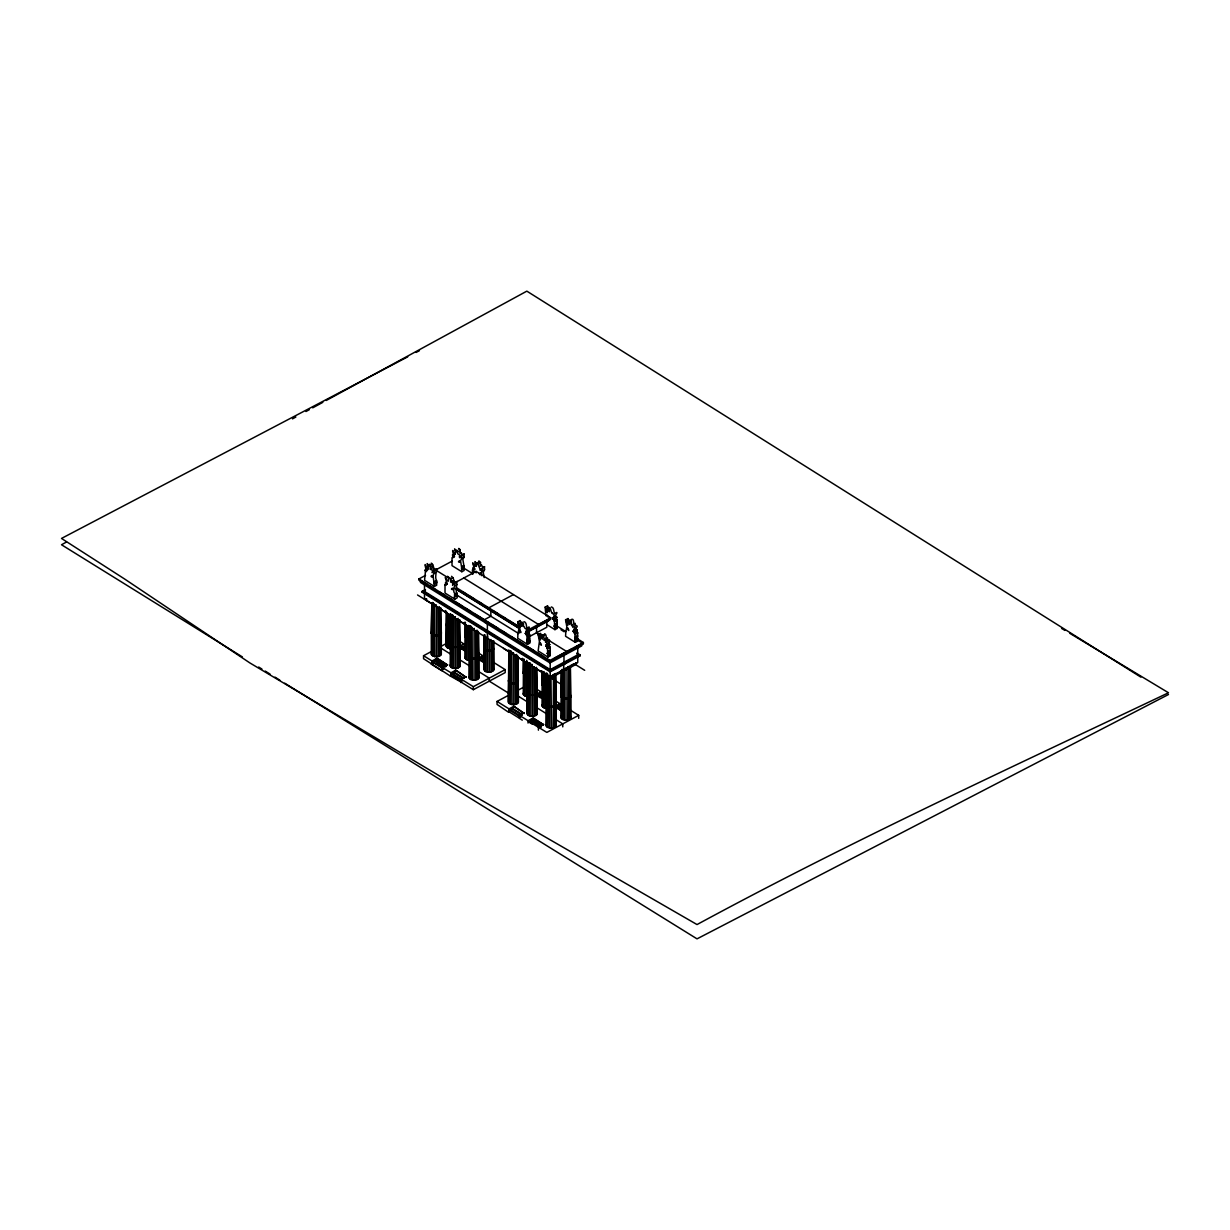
<?xml version="1.0" encoding="UTF-8"?>
<svg xmlns="http://www.w3.org/2000/svg" width="1230" height="1230" viewBox="0 0 1230 1230"><rect width="100%" height="100%" fill="white"/><g stroke="black" fill="none" stroke-linecap="round" stroke-linejoin="round"><path stroke-width="1.5" d="M449.949 614.37L449.888 648.687A2.645 1.522 0 0 1 451.21 648.687M468.815 626.101L468.753 660.418A2.645 1.522 0 0 0 467.154 659.987A2.645 1.522 0 0 0 465.909 659.265A2.645 1.522 0 0 0 465.155 658.342A2.645 1.522 0 0 0 465.002 657.327A2.645 1.522 0 0 0 465.463 656.343L465.555 629.683M487.649 635.91L487.572 672.134A2.645 1.522 0 0 1 489.325 672.21A2.645 1.522 0 0 1 491.031 671.949A2.645 1.522 0 0 1 492.477 671.365A2.645 1.522 0 0 1 493.491 670.535A2.645 1.522 0 0 1 493.953 669.551L493.814 640.984M511.865 652.146L512.049 704.59A2.645 1.522 0 0 1 513.802 704.667A2.645 1.522 0 0 1 515.508 704.406A2.645 1.522 0 0 1 516.954 703.821A2.645 1.522 0 0 1 517.968 702.991A2.645 1.522 0 0 1 518.414 702.007L517.968 656.559M527.347 662.186A2.737 1.584 0 0 1 527.47 662.555L531.022 664.938L530.883 716.291A2.645 1.522 0 0 1 532.636 716.383A2.645 1.522 0 0 1 534.343 716.121A2.645 1.522 0 0 1 535.773 715.537A2.645 1.522 0 0 1 536.787 714.707A2.645 1.522 0 0 1 537.249 713.723L537.095 691.644A2.645 1.522 0 0 0 537.249 692.659A2.645 1.522 0 0 0 536.787 693.643L536.787 714.707M450.764 614.662A2.737 1.584 0 0 0 450.226 614.447L453.685 616.983L453.501 668.336A2.645 1.522 0 0 1 455.238 668.49A2.645 1.522 0 0 1 456.976 668.305A2.645 1.522 0 0 1 458.483 667.782A2.645 1.522 0 0 1 459.605 666.998A2.645 1.522 0 0 1 460.189 666.03L460.158 643.951A2.645 1.522 0 0 1 459.543 642.998L459.605 666.998M526.655 660.341L526.578 696.549A2.645 1.522 0 0 1 528.316 696.703M545.474 673.932L545.397 708.249A2.645 1.522 0 0 1 546.72 708.311M564.232 668.52L564.263 719.981A2.645 1.522 0 0 1 566 720.15A2.645 1.522 0 0 1 567.737 719.965A2.645 1.522 0 0 1 569.244 719.442A2.645 1.522 0 0 1 570.366 718.643A2.645 1.522 0 0 1 570.951 717.69L570.92 695.611A2.645 1.522 0 0 1 570.305 694.658L570.305 715.722A2.645 1.522 0 0 0 570.92 716.675A2.645 1.522 0 0 0 570.951 717.69M547.488 616.768L546.704 614.954L548.595 616.891M448.427 613.955L448.289 648.256A2.645 1.522 0 0 1 449.888 648.687M467.292 625.686L467.154 659.987M486.111 637.401L485.973 671.703A2.645 1.522 0 0 1 487.572 672.134M510.619 650.931L510.45 704.16A2.645 1.522 0 0 1 512.049 704.59M520.152 632.374L517.861 633.665L518.983 628.807L517.738 621.75L519.936 627.331L519.368 623.871L520.721 625.47L521.013 623.795L521.889 626.454L521.858 622.134L523.457 623.241L523.488 626.055M529.592 662.786L529.284 715.86A2.645 1.522 0 0 1 530.883 716.291M550.225 647.226L547.381 648.564L546.858 647.211L549.072 645.765L550.225 647.226L550.225 655.821L547.934 657.051L538.14 650.962L539.401 641.507L538.14 634.449L540.354 640.015L539.785 636.571L541.123 638.17L541.431 636.494L542.307 639.154L542.276 634.818L543.829 635.787L544.075 640.307L545.198 639.031L545.582 642.26L548.011 640.938L547.427 637.786L546.858 639.4M546.351 639L546.182 637.97M545.905 673.533A2.737 1.584 0 0 1 546.335 674.286L548.457 676.285L548.134 727.591A2.645 1.522 0 0 1 549.733 728.022A2.645 1.522 0 0 1 551.486 728.114A2.645 1.522 0 0 1 553.192 727.852A2.645 1.522 0 0 1 554.638 727.268A2.645 1.522 0 0 1 555.653 726.438A2.645 1.522 0 0 1 556.114 725.454L555.56 674.378M433.329 602.885L433.098 656.097A2.645 1.522 0 0 1 434.636 656.605A2.645 1.522 0 0 1 436.373 656.759A2.645 1.522 0 0 1 438.111 656.574A2.645 1.522 0 0 1 439.633 656.051A2.645 1.522 0 0 1 440.74 655.267A2.645 1.522 0 0 1 441.324 654.298L441.309 632.22A2.645 1.522 0 0 0 441.324 633.235A2.645 1.522 0 0 0 440.74 634.203A2.645 1.522 0 0 0 439.633 634.988A2.645 1.522 0 0 0 438.111 635.51A2.645 1.522 0 0 0 436.373 635.695A2.645 1.522 0 0 0 434.636 635.541A2.645 1.522 0 0 0 433.098 635.034A2.645 1.522 0 0 0 431.945 634.265A2.645 1.522 0 0 0 431.33 633.312A2.645 1.522 0 0 0 431.3 632.297L431.807 604.238M452.317 614.769L451.964 667.829A2.645 1.522 0 0 1 453.501 668.336M471.013 626.331L470.798 679.544A2.645 1.522 0 0 1 472.335 680.036A2.645 1.522 0 0 1 474.073 680.205A2.645 1.522 0 0 1 475.795 680.021A2.645 1.522 0 0 1 477.317 679.498A2.645 1.522 0 0 1 478.439 678.714A2.645 1.522 0 0 1 479.008 677.745L478.993 655.667A2.645 1.522 0 0 1 478.362 654.714L478.439 678.714M525.179 661.755L525.026 696.042A2.645 1.522 0 0 1 526.578 696.549M527.116 641.199L529.7 640.092L529.807 643.136L527.516 644.351C525.364 639.646 530.822 638.77 529.346 634.926C529.438 632.512 527.009 633.312 525.471 633.619C526.04 632.358 526.317 629.499 527.27 628.515C523.688 629.699 525.502 626.531 523.611 626.608M529.5 640.03L529.592 638.616M544.044 671.58L543.86 707.757A2.645 1.522 0 0 1 545.397 708.249M550.225 647.856L547.473 648.856L547.934 657.051M554.638 626.547L557.052 625.332L557.236 628.422L554.945 629.652L554.315 626.024L557.236 623.994L557.236 619.828L555.991 617.706L556.775 617.153L552.762 618.813L556.775 617.352M557.052 625.332L557.021 623.918M563.048 670.073L562.725 719.489A2.645 1.522 0 0 1 564.263 719.981M577.654 632.528C571.243 636.633 576.978 628.207 577.654 633.158L574.902 634.142L575.363 642.352L577.654 641.122L577.531 638.093L575.271 639.369M574.948 639.2L577.47 638.032L577.654 633.158M447.105 623.687L447.013 625.593M536.295 693.505C534.681 695.919 526.148 695.457 528.316 691.183M555.653 726.438L555.407 674.517M447.243 613.278L447.043 647.534A2.645 1.522 0 0 1 448.289 648.256M459.728 619.643L460.189 644.966A2.645 1.522 0 0 0 459.605 645.935A2.645 1.522 0 0 0 458.483 646.719A2.645 1.522 0 0 0 456.976 647.241A2.645 1.522 0 0 0 455.238 647.426A2.645 1.522 0 0 0 453.501 647.272A2.645 1.522 0 0 0 451.964 646.765A2.645 1.522 0 0 0 450.81 645.996L451.287 615.846M466.093 625.009L465.909 659.265M469.752 643.598L470.029 626.808A2.737 1.584 0 0 1 470.367 627.023L472.797 628.668M484.958 634.834L484.728 670.98A2.645 1.522 0 0 1 485.973 671.703M509.651 650.439L509.205 703.437A2.645 1.522 0 0 1 510.45 704.16M524.118 659.142L523.888 695.273A2.645 1.522 0 0 1 525.026 696.042M546.72 687.247A2.645 1.522 0 0 0 545.397 687.186A2.645 1.522 0 0 0 543.86 686.694A2.645 1.522 0 0 0 542.707 685.925L542.83 671.811M547.35 673.871L546.889 726.884A2.645 1.522 0 0 1 548.134 727.591M562.018 669.381L561.572 718.72A2.645 1.522 0 0 1 562.725 719.489M431.33 633.312L431.868 603.269L436.112 605.329M446.536 612.386L446.29 646.611A2.645 1.522 0 0 1 447.043 647.534M446.29 646.611A2.645 1.522 0 0 0 446.136 645.596A2.645 1.522 0 0 0 446.598 644.612L446.782 612.356M450.81 645.996A2.645 1.522 0 0 0 450.18 645.043L450.78 614.247M470.506 639.446A2.645 1.522 0 0 0 468.753 639.354A2.645 1.522 0 0 0 467.154 638.923A2.645 1.522 0 0 0 465.909 638.201A2.645 1.522 0 0 0 465.155 637.278L465.417 622.242M478.578 632.282L479.008 656.682A2.645 1.522 0 0 0 478.439 657.65A2.645 1.522 0 0 0 477.317 658.434A2.645 1.522 0 0 0 475.795 658.957A2.645 1.522 0 0 0 474.073 659.142A2.645 1.522 0 0 0 472.335 658.973A2.645 1.522 0 0 0 470.798 658.481A2.645 1.522 0 0 0 469.645 657.712A2.645 1.522 0 0 0 469.014 656.759L469.553 626.716L469.645 678.776A2.645 1.522 0 0 1 470.798 679.544M484.22 635.833L483.99 670.058A2.645 1.522 0 0 1 484.728 670.98M484.42 639.538L484.482 635.802M509.036 651.208L508.451 702.515A2.645 1.522 0 0 1 509.205 703.437M509.005 664.523L509.235 651.47M528.316 675.639A2.645 1.522 0 0 0 526.578 675.485A2.645 1.522 0 0 0 525.026 674.978A2.645 1.522 0 0 0 523.888 674.209A2.645 1.522 0 0 0 523.257 673.256L523.488 660.11M528.054 663.17L527.593 712.232A2.645 1.522 0 0 1 527.132 713.216A2.645 1.522 0 0 1 527.286 714.23A2.645 1.522 0 0 1 528.039 715.153A2.645 1.522 0 0 1 529.284 715.86M542.707 685.925A2.645 1.522 0 0 0 542.092 684.972L542.322 671.826M555.453 675.332L555.96 703.376A2.645 1.522 0 0 0 556.114 704.39A2.645 1.522 0 0 0 555.653 705.374A2.645 1.522 0 0 0 554.638 706.205A2.645 1.522 0 0 0 553.192 706.789A2.645 1.522 0 0 0 551.486 707.05A2.645 1.522 0 0 0 549.733 706.958A2.645 1.522 0 0 0 548.134 706.527A2.645 1.522 0 0 0 546.889 705.82A2.645 1.522 0 0 0 546.151 704.898L546.72 672.887M570.382 665.676L570.951 696.626A2.645 1.522 0 0 0 570.366 697.595A2.645 1.522 0 0 0 569.244 698.379A2.645 1.522 0 0 0 567.737 698.901A2.645 1.522 0 0 0 566 699.086A2.645 1.522 0 0 0 564.263 698.917A2.645 1.522 0 0 0 562.725 698.425A2.645 1.522 0 0 0 561.572 697.656A2.645 1.522 0 0 0 560.957 696.703L561.418 670.412M446.382 611.433L446.136 645.596M450.703 614.093L450.18 666.107A2.645 1.522 0 0 1 450.81 667.06A2.645 1.522 0 0 1 451.964 667.829M465.248 623.164L465.155 658.342M469.645 678.776A2.645 1.522 0 0 0 469.014 677.822L469.537 625.809M483.836 669.043L484.066 634.865M508.451 702.515A2.645 1.522 0 0 0 508.298 701.5L508.851 650.47M523.888 695.273A2.645 1.522 0 0 0 523.257 694.32L523.473 659.142M542.276 672.733L542.092 706.035A2.645 1.522 0 0 1 542.707 706.989A2.645 1.522 0 0 1 543.86 707.757M546.689 673.779L546.151 725.961A2.645 1.522 0 0 1 546.889 726.884M561.372 671.365L560.957 717.766A2.645 1.522 0 0 1 561.572 718.72M523.965 621.627C526.886 622.288 526.025 626.393 527.101 627.961M544.383 635.357C544.798 631.436 546.72 636.51 546.182 637.524M551.394 606.928C554.315 607.543 553.454 611.694 554.53 613.263M565.892 631.636L566.83 626.808L565.569 619.751L567.783 625.317L567.199 621.873L568.552 623.472L568.86 621.78L569.736 624.456L569.705 620.12L571.258 621.088L571.612 625.747L572.719 624.486L572.826 627.408L574.21 625.932L575.117 626.516L573.18 631.513L577.193 630.052L573.764 631.79M528.654 633.066L529.331 631.805L525.471 633.619M548.503 644.428C550.748 645.504 547.734 646.042 545.889 646.319C547.904 646.319 551.655 638.016 548.196 640.246M529.807 634.526C527.163 638.37 524.303 633.112 528.546 632.789M528.931 631.79C525.733 634.311 531.791 623.564 527.732 628.053M557.236 619.828C551.947 624.825 555.391 616.199 553.346 619.09M555.56 616.245C547.181 625.24 561.71 608.742 555.16 613.355M573.703 630.206C581.129 623.918 574.333 627.239 575.01 623.272C572.673 626.87 574.81 618.429 571.827 619.228M541.646 636.617L540.647 633.342L538.14 634.449M548.657 609.219L547.658 605.944L545.151 607.051L545.889 615.707M569.075 621.919L568.076 618.644L565.569 619.751M456.976 593.367C454.777 591.522 458.175 580.791 456.115 582.374M481.499 575.655C480.715 574.471 483.144 566.83 481.853 568.783C480.991 568.552 479.27 572.534 480.53 569.167C479.3 570.028 476.979 557.513 476.471 565.047M545.582 642.26C550.133 636.679 543.23 649.317 548.641 644.028M573.195 631.174L575.978 628.807M547.673 652.761L550.01 651.316M517.922 633.619L517.738 638.262L527.516 644.351M479.362 562.74L478.839 560.957L480.5 562.202L480.361 566.215L481.376 564.708L482.913 567.768M425.472 589.57L422.136 591.353L550.133 670.965L550.225 662.401M436.512 581.021L436.681 585.203L434.39 586.433L434.082 582.144L436.558 580.868L434.19 581.544L433.606 580.114L433.129 575.394L434.39 572.888M454.685 594.89L456.96 593.152C452.609 595.72 453.501 587.679 454.808 585.572M461.65 566.861L463.987 565.969L461.496 567.614L461.819 571.735L464.11 570.505L463.971 565.662L461.496 566.707L460.558 560.849L461.711 558.405L464.11 557.175L464.11 553.992L462.88 555.237M459.144 645.612C457.16 647.979 450.518 647.58 450.872 643.936M477.947 657.481L477.901 654.883M569.905 667.275L570.366 718.643M569.905 697.272L566 698.763L561.664 696.78M435.451 569.936C438.264 566.815 434.082 577.224 436.481 580.314M484.512 648.902L485.189 649.732M509.036 681.205C510.296 684.787 519.86 683.496 517.123 679.36M547.35 675.639L546.643 674.071M546.673 704.805L546.689 703.76M555.422 703.452L555.407 704.513M529.315 632.159L525.917 633.788M568.445 667.244A2.737 1.584 0 0 0 567.983 667.506L567.737 719.965M469.629 656.528L472.505 658.68L477.717 657.589M523.872 673.041L525.379 674.732L528.3 675.332M464.11 556.959L462.849 559.481L463.895 565.631M484.512 569.659L483.267 572.334L484.174 577.593M553.485 675.393L553.192 727.852M434.498 568.937L435.066 569.413M460.681 553.7C459.912 550.41 463.249 555.022 461.927 555.345M455.392 582.651C452.948 580.499 454.608 579.176 451.564 576.286M432.345 631.651L432.391 633.942M440.617 633.327L440.033 634.142M543.107 683.311L543.153 685.587M492.185 649.917L486.142 650.224M554.638 727.268L554.253 675.993L555.114 674.732A2.737 1.584 0 0 0 553.915 675.101M569.69 666.921L568.89 668.151L569.244 719.442M528.177 631.559L525.348 633.173M528.254 630.652L525.856 632.159M573.81 629.868L576.163 628.561M553.377 617.737C555.591 612.371 552.824 615.415 552.239 612.678C551.64 615.83 549.195 600.302 549.318 611.756C547.719 608.189 546.627 608.143 547.365 612.632C546.212 610.956 546.197 608.85 545.29 607.128M439.387 634.603L436.373 635.387L432.668 634.203M556.36 617.091L555.053 617.583M459.482 645.058L459.451 643.874M570.243 666.721L570.32 665.845M570.243 696.718L570.213 695.534M551.701 676.669L555.145 675.255M554.93 705.344L551.44 706.743L547.288 705.466M483.544 567.676L484.512 566.692L484.512 569.874L482.237 571.104M569.967 666.568A2.737 1.584 0 0 1 570.966 666.03L568.89 668.151L564.447 668.628M476.487 565.508L476.302 566.4L475.18 563.709L474.795 566.476L472.689 562.802L474.611 569.844L472.92 567.614L473.012 570.535L472.443 569.736L474.734 568.521M555.745 615.861L553.269 617.337M66.558 542L61.5 544.752L242.387 656.928M292.479 418.877L295.861 417.032M305.978 411.512L309.345 409.682M312.712 407.837L322.829 402.333M326.211 400.488L526.84 291.141L1140.887 677.146M436.681 571.873L434.282 573.103L434.175 569.767L432.176 572.734L432.76 569.997L431.407 569.921L431.1 567.86L430.223 569.444L430.438 566.107C436.204 566.6 429.624 561.065 431.499 564.047M461.819 558.405C462.249 550.041 460.266 560.911 459.344 556.806C461.219 553.254 456.376 555.975 457.868 551.409C463.326 552.101 457.606 546.551 458.775 549.103M452.486 555.007L454.793 553.685M426.026 569.521C428.286 574.302 422.951 569.736 427.563 568.598M454.593 556.252C451.564 559.927 452.809 555.745 454.992 553.9M425.18 570.136L427.763 568.86M452.609 555.437L454.885 554.207M425.349 570.459L427.64 569.229M425.58 570.766L427.963 569.644M461.819 571.735L452.025 565.646L452.025 557.682L454.316 555.822M434.39 569.921L436.681 568.691M461.819 555.222L464.11 553.992M576.978 638.524L583.374 642.506L583.374 643.705L549.887 661.648L418.877 580.16L418.877 578.961L425.565 575.379M435.62 569.982L452.363 561.018M434.098 582.344L436.558 580.868M434.252 582.466L436.542 581.237M461.68 567.768L463.971 566.538M434.282 582.712L436.573 581.483M461.711 568.014L464.002 566.784M434.313 583.574L436.604 582.344M461.742 568.875L464.033 567.645M436.619 582.774L434.39 584.127L436.681 582.897M461.757 569.305L464.048 568.076L461.819 569.429M422.136 592.26L550.133 671.872L580.114 655.805L580.114 654.913L577.746 654.852L550.225 669.612L424.504 591.415L422.136 591.353L422.136 592.26L425.472 590.477M457.099 584.573L454.7 585.803L454.593 582.466L452.594 585.434L452.917 582.267L451.825 582.62L451.518 580.56L450.641 582.144L450.857 578.807L453.132 577.577M478.286 564.109L480.561 562.879M454.808 599.133C452.64 594.398 458.882 591.169 457.099 597.903L454.808 599.133L445.014 593.045L445.014 584.435L447.305 583.22M445.014 585.08L447.305 583.85M472.443 573.903L472.443 570.382L474.734 569.152M472.443 572.765L474.734 571.535M454.808 582.62L457.099 581.39M482.237 567.922L484.512 566.692M485.758 630.406L424.504 592.307L424.504 599.118L426.226 598.764M456.115 582.128L476.148 571.397L550.763 617.814L550.763 619.29L525.948 632.558M434.129 605.099L435.697 604.653M456.976 593.552L454.516 595.043L454.608 594.228M454.7 595.412L456.991 594.182M454.731 596.258L457.022 595.043M454.808 596.827L457.037 595.474M513.448 594.597L488.802 607.82L488.802 609.296L490.847 609.696L490.847 616.245L484.374 619.705L484.374 620.904L488.433 622.472M462.572 680.836L452.163 674.378L450.411 676.085L423.551 658.726L423.551 655.713L433.114 650.593M441.078 646.334L447.443 642.921M423.551 655.713L432.007 660.971L437.173 658.204L447.536 665L446.229 665.691L435.881 659.249L437.173 658.557L447.536 665M459.974 645.981L463.848 643.905L464.417 646.596L459.974 647.011L465.893 650.024M434.59 660.602L435.881 659.91L446.229 666.352L444.937 667.044L434.59 660.602L443.461 666.783M441.785 670.058L443.646 669.059L433.298 662.616L434.59 661.263M433.298 662.616L431.423 664.277L441.785 670.719M431.423 664.277L432.007 660.971M517.738 621.75L520.229 620.643L521.336 624.194M447.536 664.646L442.354 667.413L442.354 670.412M527.639 630.191L550.763 617.814M540.939 623.841L536.541 626.208L537.479 626.793L537.479 625.317L548.795 619.259L548.795 620.735L527.793 631.989M525.902 632.297L528.131 630.944M553.362 617.86L555.668 616.507M433.298 661.971L450.98 672.779L455.807 670.196L466.201 677.346L455.807 670.196M478.009 658.296L482.837 655.713L483.405 658.404L479.931 657.942L478.009 658.973L483.944 661.986M552.777 618.475L555.653 616.753M525.348 633.419L527.624 632.189M462.803 678.222L453.885 672.672L455.807 670.873M525.733 633.742L529.346 631.851M553.146 619.044L556.775 617.153M452.163 674.378L453.885 672.672M553.685 619.443L555.975 618.09M553.761 619.582L556.114 618.444M526.44 634.511L528.731 633.281M553.869 619.812L556.16 618.582M526.44 634.788L528.716 633.558M553.869 620.074L556.145 618.859M526.44 635.357L528.731 634.127M553.869 620.658L556.145 619.428M526.978 640.138L527.055 636.156L529.807 635.172M554.53 625.424L554.484 621.457L557.236 620.474M527.716 637.478L546.812 627.254L546.812 620.689M527.516 638.77L529.807 637.555M554.945 624.071L557.236 622.857M526.886 640.461L529.807 638.693M554.315 625.763L557.236 623.994M526.886 640.722L529.177 639.492M554.315 626.024L556.59 624.794M526.994 641.03L529.207 639.677M554.423 626.331L556.637 624.978M554.53 626.501L556.821 625.286M527.209 641.245L529.715 640.138M527.409 641.63L529.7 640.415M554.838 626.931L557.129 625.716M527.393 642.168L529.684 640.938M554.822 627.469L557.113 626.239M527.363 642.429L529.653 641.199M554.792 627.731L557.082 626.501M527.332 642.844L529.607 641.614M554.761 628.146L557.036 626.746M527.378 642.983L529.669 641.753M554.807 628.284L557.098 627.054M527.516 643.198L529.807 641.968M542.107 635.556L544.383 634.326M554.945 628.499L557.236 627.269M569.536 620.858L571.812 619.628M466.201 676.654L461.373 679.237L461.373 682.25L473.335 689.692L505.192 672.61L505.192 669.612L493.23 662.171M450.411 675.316L461.373 681.482M450.411 676.085L461.373 682.25M546.381 644.566L548.795 643.229M546.289 644.92L548.549 643.505M546.366 645.135L548.641 643.905M573.795 630.437L576.04 629.068M573.318 630.99L576.071 629.33M573.18 631.513L577.07 629.806L573.564 631.743M549.749 644.505L546.135 646.442L549.764 644.535M546.673 646.719L549.641 644.904M574.102 632.02L577.07 630.206M452.163 673.594L473.335 686.678L505.192 669.612M546.858 647.472L549.134 646.257M574.287 632.774L576.562 631.559M546.858 648.056L549.134 646.826M574.287 633.358L576.562 632.128M547.934 651.47L550.225 650.24M575.363 636.771L577.654 635.541M575.117 637.878L577.439 636.617M547.304 653.053L550.225 651.393M574.733 638.339L577.654 636.694M547.304 653.161L549.595 651.931M574.733 638.462L577.024 637.232M547.335 653.607L549.626 652.377M574.764 638.908L577.008 637.494M547.412 653.73L549.702 652.515M574.841 639.031L577.131 637.817M547.519 653.899L550.041 652.73M547.842 654.068L550.118 652.838M547.827 654.329L550.118 653.099M575.256 639.631L577.547 638.401M547.811 654.867L550.102 653.637M575.24 640.169L577.531 638.939M547.78 655.129L550.071 653.899M575.21 640.43L577.5 639.2M547.734 655.375L550.025 654.145M575.163 640.676L577.454 639.446M547.796 655.682L550.087 654.452M575.225 640.984L577.454 639.615M547.934 655.898L550.225 654.668M575.363 641.199L577.654 639.969M418.877 578.961L549.887 660.449L583.374 642.506M554.73 658.173L572.242 648.794M575.425 647.088L581.805 643.659L581.805 645.858L549.948 662.924L420.445 582.39L420.445 580.191L426.933 584.219M540.616 671.334L541.83 670.673M551.763 669.689L563.986 663.124L563.494 669.627M565.508 662.309L577.746 655.759L577.746 662.57L550.225 677.315L424.504 599.118M550.133 670.965L580.114 654.913L576.916 652.915M508.451 711.417L518.845 717.89L520.598 716.936L510.204 710.479L508.451 712.185L497.058 704.452L497.058 701.438L508.205 695.457M517.769 690.338L524.134 686.924M552.516 675.224L555.76 673.487M570.72 665.461L573.964 663.723M584.696 670.319L575.594 664.646L565.862 669.858L565.862 668.075M497.058 701.438L509.02 708.88L513.848 706.297L524.241 713.446L513.848 706.297M537.648 693.536L540.877 691.798L540.877 694.043M522.32 715.245L511.926 708.772L513.848 706.973M510.204 710.479L511.926 708.772M542.661 695.75L539.678 693.904L537.971 694.812L540.939 696.672M519.414 717.582L519.414 715.337L524.241 712.754M519.414 715.337L528.039 720.703L533.22 717.936L543.568 724.747L542.276 725.439L531.929 718.996L533.22 718.305L543.568 724.747M560.45 709.51L556.022 706.743L560.465 706.343L559.896 703.637L554.715 706.404L562.125 711.017M540.985 727.453L530.637 720.35L531.929 719.658L542.276 725.439M532.298 724.193L529.331 722.364L530.637 721.011M543.568 724.378L538.402 727.145L538.402 730.159M578.7 718.335L578.7 715.337L546.843 732.404L529.331 721.702M407.73 356.838L61.5 538.433L124.568 578.976L249.859 662.924L443.246 778.129L697.026 924.56C850.976 841.136 1010.353 767.889 1168.5 692.767L1069.839 633.342M416.094 352.441L419.445 350.673M1168.5 694.504L697.026 938.859L284.745 683.204M492.769 649.44L493.307 648.302M453.685 616.983L455.5 617.045M432.053 576.993C428.947 576.424 434.267 574.072 432.053 576.716M452.471 589.693C449.288 589.124 454.746 586.756 452.471 589.416M450.318 627.285L447.443 626.132M531.022 664.938L532.313 664.953M550.164 676.638L548.457 676.285M546.873 686.97L543.183 685.756M508.221 650.086A2.737 1.584 0 0 1 508.636 650.839L512.187 653.222M470.46 639.123L465.878 637.325M459.482 562.295C456.361 561.787 461.757 559.373 459.482 562.018M427.748 565.154L427.133 563.571L428.716 565.385M471.136 628.253L469.06 626.147A2.737 1.584 0 0 0 468.722 625.378M575.932 629.729L575.609 630.39M1061.644 628.469L1064.919 630.421M258.669 667.029L261.929 669.059M265.188 671.073L270.077 674.101M274.966 677.13L279.856 680.175M463.541 567.968L473.135 573.933M556.221 625.609L565.8 631.574L565.569 636.264L575.363 642.352M561.003 629.791L564.201 631.774M578.577 640.722L583.374 643.705M546.797 624.579L554.945 629.652M463.818 578.008L538.433 624.41L538.433 625.901L537.479 625.317M576.916 653.822L580.114 655.805M436.373 570.459L447.782 577.562M452.671 580.606L455.93 582.62M543.06 636.817L536.541 632.758L536.541 626.208M546.32 638.847L566.63 651.485L566.63 652.669M456.361 587.633L517.999 625.978M462.941 592.045L466.109 594.013M469.276 595.966L474.011 598.918M478.747 601.87L481.914 603.838M486.665 606.79L489.817 608.758M492.984 610.726L497.72 613.678M502.47 616.614L505.622 618.582M508.79 620.55L519.86 627.438M466.693 594.674L471.521 597.672M476.348 600.686L479.577 602.685M484.405 605.683L487.618 607.697M494.06 611.694L497.274 613.693M510.158 621.704L513.371 623.702M576.516 663.216L550.963 676.346L551.486 728.114M456.361 589.124L519.614 628.469M455.038 588.601L519.86 628.914M457.037 595.228L518.199 633.265M434.39 586.433L424.596 580.345C424.827 575.394 425.734 572.596 425.103 569.982M430.162 586.233L435.02 589.247M439.879 592.276L444.737 595.289M449.58 598.318L452.825 600.332M456.069 602.346L462.541 606.375M465.77 608.389L470.629 611.402M475.487 614.416L483.575 619.459M491.677 624.486L498.15 628.515M501.394 630.529L506.237 633.558M511.096 636.571L524.042 644.628M527.286 646.642L533.759 650.67M537.003 652.684L543.476 656.712M546.704 658.726L549.948 660.741M488.971 632.404L546.996 668.49M417.554 594.951L474.073 630.098L474.073 628.315M503.485 648.395L560.004 683.557M459.636 641.276L463.848 643.905M478.516 653.022L482.837 655.713M536.388 689.015L540.877 691.798M555.576 700.962L559.896 703.637M570.243 710.079L578.7 715.337M481.653 657.804L484.62 659.649M462.557 646.273L465.524 648.118M558.605 706.02L561.557 707.85M461.265 646.319L465.709 649.071M479.931 657.942L484.389 660.71M537.971 694.043L542.43 696.81M557.313 706.051L561.741 708.803M461.265 646.98L464.217 648.81M557.313 706.712L561.741 709.464M561.926 709.756L556.022 706.082L554.715 706.773L560.634 710.448M459.974 647.011L464.417 649.763M537.525 695.319L543.476 699.009M458.682 646.673L466.078 651.27M458.682 647.042L466.078 651.639M478.009 658.973L483.944 662.678M537.525 695.996L540.508 697.841M441.078 648.179L450.718 654.176M458.744 659.172L469.998 666.153M478.024 671.149L489.263 678.145L489.263 681.159L508.543 693.136M517.799 695.903L529.054 702.899M537.08 707.88L546.72 713.877M554.745 718.874L562.771 723.87L562.771 726.869M453.885 671.903L464.279 678.376M511.926 708.003L522.32 714.476M530.637 720.35L540.985 726.792M510.204 709.695L519.121 715.245M519.414 718.351L522.289 720.134M433.836 568.798L433.391 566.63L433.375 568.168M508.989 651.377L509.651 652.207M481.453 574.179L481.084 572.38M431.361 602.715L432.422 604.115M545.49 673.24L546.673 674.824M526.732 661.125A2.737 1.584 0 0 1 526.625 661.509L528.485 663.908L528.039 715.153M452.502 554.915C456.638 563.017 450.103 545.567 453.855 551.916C456.776 558.635 453.978 545.843 457.868 551.409M445.014 584.435C448.766 587.264 442.846 579.069 447.074 584.235C446.013 582.236 446.398 579.53 445.26 577.547C451.395 587.602 445.906 573.334 450.857 578.807M451.533 615.323L452.317 616.538M433.098 656.097A2.645 1.522 0 0 0 431.945 655.329L432.33 603.377A2.737 1.584 0 0 1 432.668 603.592L433.452 604.806M528.885 663.37L529.592 664.554M509.727 651.331A2.737 1.584 0 0 1 510.05 651.654L510.773 652.838M542.768 636.494L542.322 635.218L542.138 636.602M429.839 565.293L429.624 564.493L429.67 566.015M472.105 627.592L472.335 680.036M434.421 604.145L434.636 656.605M477.886 563.847L477.471 562.494L477.517 564.016M569.567 621.903L569.736 620.52L570.043 621.488M549.149 609.204L549.487 608.358M521.72 623.902L521.904 622.518L522.197 623.487M549.564 675.593L549.733 728.022M567.86 621.488L567.86 618.521M476.763 564.047L474.98 561.572L475.533 564.001M449.334 578.746L447.551 576.27L448.197 577.485M456.392 551.932L454.562 548.872L455.223 550.471M460.143 550.179L459.943 553.254M432.714 564.877L432.514 567.952M478.793 573.611L480.3 573.334L479.9 574.718M426.026 569.567C422.935 556.037 428.44 575.21 427.394 565.769C429.147 572.703 427.871 560.111 430.438 566.107M536.803 668.274L537.249 692.659M440.863 607.912L441.324 633.235M536.357 667.29L536.787 693.643A2.645 1.522 0 0 0 535.773 694.473A2.645 1.522 0 0 0 534.343 695.058A2.645 1.522 0 0 0 532.636 695.319A2.645 1.522 0 0 0 530.883 695.227A2.645 1.522 0 0 0 529.284 694.796A2.645 1.522 0 0 0 528.039 694.089A2.645 1.522 0 0 0 527.286 693.167A2.645 1.522 0 0 0 527.132 692.152L527.685 662.186L527.286 714.23M517.523 655.575L517.968 702.991M493.368 641.937L493.491 670.535M478.009 631.267L478.439 657.65M459.205 621.442L459.605 645.935M440.325 607.82L440.74 655.267M536.003 668.367L536.096 673.948M517.215 658.511L517.523 700.07A2.645 1.522 0 0 0 518.26 700.992A2.645 1.522 0 0 0 518.414 702.007M492.969 640.968L493.015 644.689M535.434 668.044L535.773 715.537M516.585 654.437L516.954 703.821M492.354 640.861L492.477 671.365M476.979 630.098L477.317 679.498M458.144 618.383L458.483 667.782M439.295 606.651L439.633 656.051M534.112 666.675L534.343 716.121M515.293 654.96L515.508 704.406M490.954 639.538L491.031 671.949M475.626 630.56L475.795 680.021M456.791 618.844L456.976 668.305M437.926 607.113L438.111 656.574M566 668.782L566 720.15M532.59 666.906L532.636 716.383M513.756 653.299L513.802 704.667M489.309 639.785L489.325 672.21M474.057 628.838L474.073 680.205M455.238 617.122L455.238 668.49M436.373 605.391L436.373 656.759M577.746 645.842L577.746 654.852M575.594 662.847L575.594 664.646M568.614 666.429L568.614 668.198M567.737 666.721L567.737 668.49M565.877 652.207L565.877 654.391M565.124 663.831L563.986 662.232L563.986 653.222M560.619 670.873L560.619 672.672L550.886 677.884L550.886 676.085M556.114 725.454A2.645 1.522 0 0 1 555.96 724.439L555.96 703.376A2.645 1.522 0 0 1 555.284 702.714M554.346 674.071L554.253 675.993M550.225 670.504L550.225 677.315M549.887 660.449L549.948 662.924M547.596 673.963L547.596 675.731M547.442 605.837L547.442 608.788M542.707 706.989L542.645 682.988A2.645 1.522 0 0 1 542.061 683.957A2.645 1.522 0 0 1 542.092 684.972M541.446 694.504L539.678 693.904M532.037 664.354L532.037 666.153M529.884 662.816L529.884 664.584M528.039 720.703L528.039 723.056M527.132 713.216L527.132 692.152A2.645 1.522 0 0 0 527.593 691.168A2.645 1.522 0 0 0 528.439 690.568M522.32 658.311L522.32 660.11M520.598 716.168L520.598 716.936M520.013 620.535L520.013 623.718M517.523 679.006A2.645 1.522 0 0 0 518.26 679.929L518.26 700.992M513.202 652.653L513.202 654.437M511.05 651.101L511.05 652.869M509.912 650.516L509.912 652.284M509.02 708.88L509.02 711.878M487.372 623.303L487.372 630.513L486.142 631.159L486.142 632.066L487.372 631.405L487.372 638.216M485.204 620.458L485.204 622.657M476.148 571.397L476.148 572.888M473.335 686.678L473.335 689.692M471.428 626.516L471.428 628.284M470.352 625.885L470.352 627.654M464.356 622.272L464.356 624.056M460.804 681.789L460.804 682.558M455.238 616.599L455.238 618.398M452.594 614.816L452.594 616.584M450.98 672.779L450.98 675.777M450.81 667.06L450.749 643.059A2.645 1.522 0 0 1 450.165 644.028A2.645 1.522 0 0 1 450.18 645.043M445.521 610.557L445.521 612.356M432.668 602.439L432.668 604.207M431.33 654.375L431.3 632.297A2.645 1.522 0 0 0 431.884 631.328L431.884 652.392A2.645 1.522 0 0 1 431.3 653.361A2.645 1.522 0 0 1 431.33 654.375A2.645 1.522 0 0 1 431.945 655.329M426.656 598.826L426.656 600.624M424.504 584.204L424.504 591.415M479.008 677.745A2.645 1.522 0 0 1 478.993 676.731A2.645 1.522 0 0 1 478.362 675.777M468.999 676.808A2.645 1.522 0 0 1 469.014 677.822M479.008 656.682A2.645 1.522 0 0 1 478.993 655.667M468.999 655.744A2.645 1.522 0 0 1 469.014 656.759M470.367 627.023A2.737 1.584 0 0 1 471.628 627.331M441.324 654.298A2.645 1.522 0 0 1 441.309 653.284M432.668 603.592A2.737 1.584 0 0 1 433.314 603.684M460.189 666.03A2.645 1.522 0 0 1 460.158 665.015A2.645 1.522 0 0 1 459.543 664.062M450.749 664.123A2.645 1.522 0 0 1 450.165 665.092A2.645 1.522 0 0 1 450.18 666.107M460.189 644.966A2.645 1.522 0 0 1 460.158 643.951M452.794 615.615A2.737 1.584 0 0 1 453.27 615.876M523.242 693.305A2.645 1.522 0 0 1 523.257 694.32M523.242 672.241A2.645 1.522 0 0 1 523.257 673.256M561.51 715.783A2.645 1.522 0 0 1 560.926 716.752A2.645 1.522 0 0 1 560.957 717.766M561.51 694.719A2.645 1.522 0 0 1 560.926 695.688A2.645 1.522 0 0 1 560.957 696.703M570.951 696.626A2.645 1.522 0 0 1 570.92 695.611M567.322 667.49A2.737 1.584 0 0 1 567.983 667.506M542.645 704.052A2.645 1.522 0 0 1 542.061 705.021A2.645 1.522 0 0 1 542.092 706.035M493.953 669.551A2.645 1.522 0 0 1 493.799 668.536M483.836 647.979A2.645 1.522 0 0 1 483.99 648.994A2.645 1.522 0 0 1 484.728 649.917A2.645 1.522 0 0 1 485.973 650.639A2.645 1.522 0 0 1 487.572 651.07A2.645 1.522 0 0 1 489.325 651.147A2.645 1.522 0 0 1 491.031 650.885A2.645 1.522 0 0 1 492.477 650.301A2.645 1.522 0 0 1 493.491 649.471A2.645 1.522 0 0 1 493.953 648.487M451.21 627.623A2.645 1.522 0 0 0 449.888 627.623A2.645 1.522 0 0 0 448.289 627.192A2.645 1.522 0 0 0 447.043 626.47A2.645 1.522 0 0 0 446.29 625.547A2.645 1.522 0 0 0 446.136 624.533A2.645 1.522 0 0 0 446.598 623.548M465.155 637.278A2.645 1.522 0 0 0 465.002 636.264A2.645 1.522 0 0 0 465.463 635.28M518.26 679.929A2.645 1.522 0 0 0 518.414 680.943A2.645 1.522 0 0 0 517.968 681.927A2.645 1.522 0 0 0 516.954 682.758A2.645 1.522 0 0 0 515.508 683.342A2.645 1.522 0 0 0 513.802 683.603A2.645 1.522 0 0 0 512.049 683.526A2.645 1.522 0 0 0 510.45 683.096A2.645 1.522 0 0 0 509.205 682.373A2.645 1.522 0 0 0 508.451 681.451A2.645 1.522 0 0 0 508.298 680.436M510.05 651.654A2.737 1.584 0 0 1 511.357 651.9M546.151 725.961A2.645 1.522 0 0 0 545.997 724.947A2.645 1.522 0 0 0 546.443 723.963L546.443 702.899A2.645 1.522 0 0 1 545.997 703.883A2.645 1.522 0 0 1 546.151 704.898M555.96 724.439A2.645 1.522 0 0 1 555.284 723.778M546.335 674.286A2.737 1.584 0 0 1 546.904 674.471M547.412 674.778A2.737 1.584 0 0 1 547.75 675.101M528.439 711.632A2.645 1.522 0 0 1 527.593 712.232M537.249 713.723A2.645 1.522 0 0 1 537.095 712.708M527.47 662.555A2.737 1.584 0 0 1 528.039 662.739M526.625 661.509A2.737 1.584 0 0 1 527.055 661.802M530.192 663.616A2.737 1.584 0 0 1 530.699 663.862M520.059 631.467C522.812 635.649 518.214 625.885 520.059 631.467M540.477 644.166C543.214 648.41 538.602 638.662 540.477 644.166M567.906 629.468C570.689 633.635 566.046 623.918 567.906 629.468"/></g></svg>
